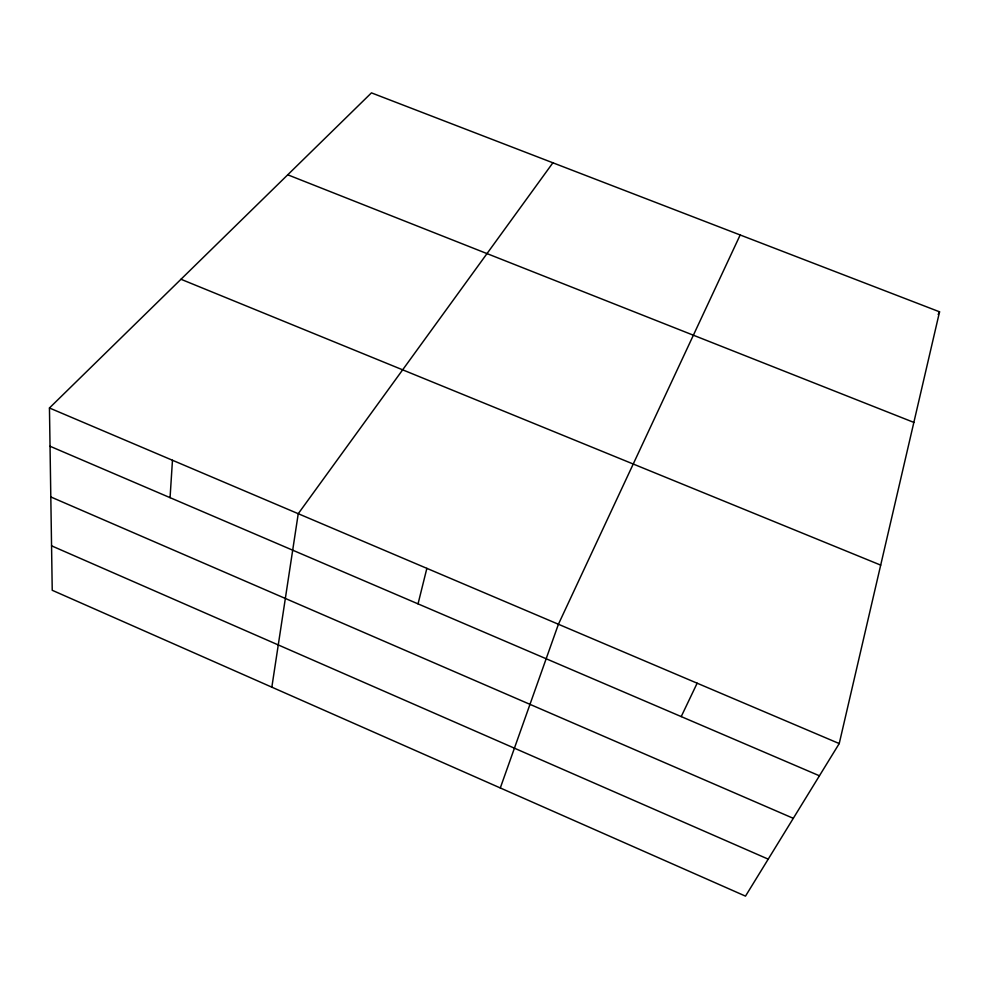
<?xml version="1.0" encoding="UTF-8"?>
<svg xmlns="http://www.w3.org/2000/svg" width="989" height="989" viewBox="0 0 989 989"><rect width="100%" height="100%" fill="white"/><g stroke="black" fill="none" stroke-linecap="round" stroke-linejoin="round"><path stroke-width="1.48" d="M170.059 497.652L172.469 460.268M271.839 687.17L298.245 513.699L552.9 162.789M839.228 743.567L939.55 311.819L371.456 92.867L49.45 407.987L52.232 590.285L745.496 896.133L839.228 743.567L49.45 407.987M418.038 603.871L426.865 568.354M500.298 787.961L558.414 624.257L740.18 234.974M681.211 716.592L697.146 683.201M938.178 314.477L939.55 311.819M287.737 174.793L913.848 422.402M180.975 279.269L880.692 565.115M50.031 446.249L819.424 775.784M50.81 496.948L793.302 818.323M51.552 545.817L768.218 859.144"/></g></svg>
